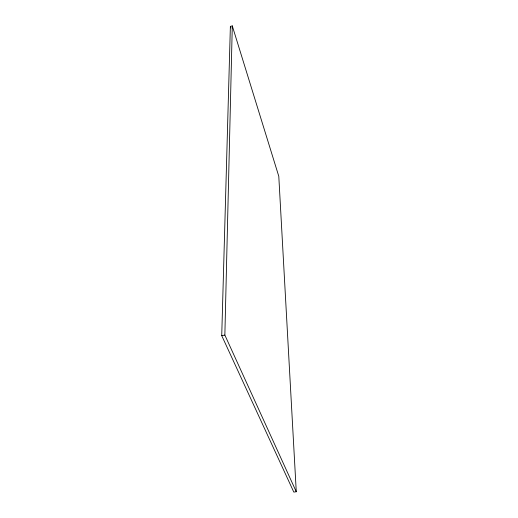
<?xml version="1.0" encoding="UTF-8"?>
<svg xmlns="http://www.w3.org/2000/svg" width="518" height="518" viewBox="0 0 518 518"><rect width="100%" height="100%" fill="white"/><g stroke="black" fill="none" stroke-linecap="round" stroke-linejoin="round"><path stroke-width="0.78" d="M296.27 491.744L224.857 335.088L232.291 25.9L230.38 26.373L221.73 335.651L293.803 492.1L296.27 491.744L278.794 176.327L232.291 25.9M221.73 335.651L224.857 335.088M230.38 26.373L230.866 27.914"/></g></svg>
